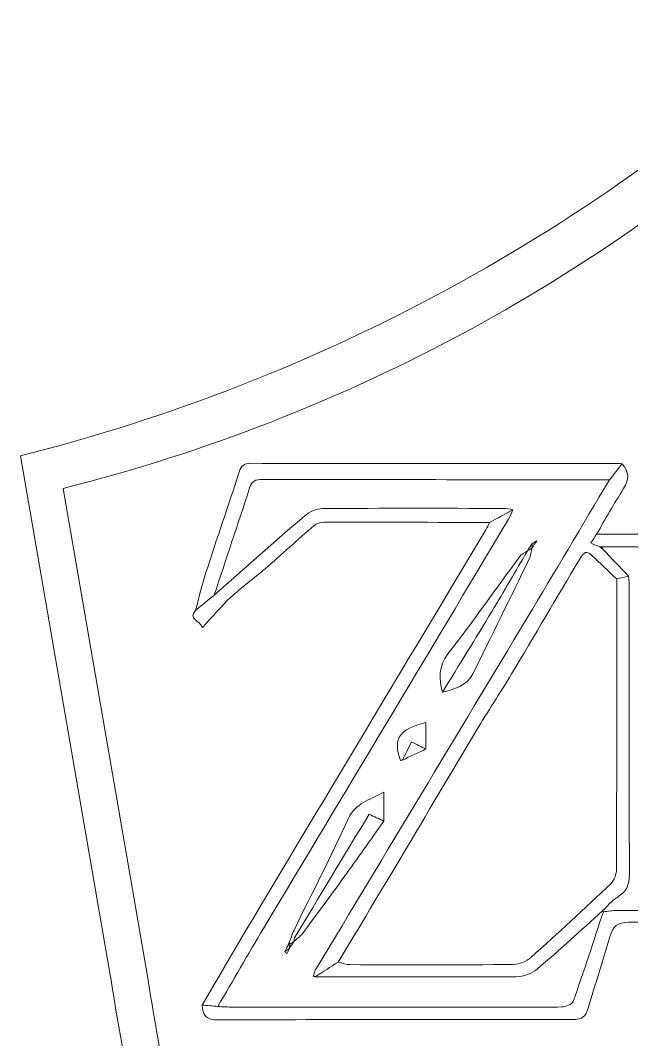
# Model space of a CAD drawing. Header units: inches. Extents: x 0 to 12, y 0 to 12.
# Drawn here: x 8.268 to 8.902, y 9.569 to 10.628 of the extents above; entities that cross this region are included whole.
import ezdxf

# ---------------------------------------------------------------- set-up
doc = ezdxf.new("R2010")
doc.units = ezdxf.units.IN
doc.header["$MEASUREMENT"] = 0

msp = doc.modelspace()

# ---------------------------------------------------------------- linework, layer by layer
at = {"color": 250, "lineweight": 0}
msp.add_line((8.2677, 10.1757), (8.3602, 9.6406), dxfattribs=at)
at = {"color": 5, "lineweight": 0}
msp.add_line((8.312, 10.1417), (8.3999, 9.6333), dxfattribs=at)
at = {"color": 250, "lineweight": 0}
msp.add_arc((7.8033, 12.021), 1.9029, 284.1261, 312.9293, dxfattribs=at)
at = {"color": 5, "lineweight": 0}
msp.add_arc((7.8708, 11.8948), 1.8077, 284.1261, 312.9293, dxfattribs=at)
for points, knots in [([(8.8923, 10.1672), (8.8879, 10.1618), (8.8836, 10.1563), (8.8793, 10.1508), (8.7591, 10.1508), (8.639, 10.1508), (8.5189, 10.1511), (8.5118, 10.1511), (8.5079, 10.1494), (8.5056, 10.1422), (8.4936, 10.105), (8.4811, 10.068), (8.4688, 10.0309), (8.4624, 10.0256), (8.4559, 10.0203), (8.4495, 10.015), (8.4531, 10.0282), (8.4561, 10.0416), (8.4603, 10.0546), (8.4716, 10.0894), (8.4835, 10.124), (8.4948, 10.1588), (8.4968, 10.1651), (8.4996, 10.1679), (8.5067, 10.1678), (8.6336, 10.1676), (8.7605, 10.1677), (8.8874, 10.1676), (8.889, 10.1676), (8.8906, 10.1674), (8.8923, 10.1672)], [0, 0, 0, 0, 1, 1, 1, 2, 2, 2, 3, 3, 3, 4, 4, 4, 5, 5, 5, 6, 6, 6, 7, 7, 7, 8, 8, 8, 9, 9, 9, 10, 10, 10, 10]), ([(8.8923, 10.1672), (8.8997, 10.1591), (8.9001, 10.1512), (8.8939, 10.1415), (8.8839, 10.1262), (8.8752, 10.1101), (8.8659, 10.0943), (8.864, 10.0914), (8.862, 10.0885), (8.8598, 10.0851), (8.8635, 10.0835), (8.8664, 10.0823), (8.8693, 10.081), (8.8702, 10.0804), (8.871, 10.0797), (8.8719, 10.079), (8.881, 10.0695), (8.89, 10.06), (8.8991, 10.0505), (8.895, 10.0496), (8.8908, 10.0486), (8.8867, 10.0477), (8.8781, 10.0559), (8.8694, 10.0642), (8.8607, 10.0724), (8.8538, 10.0788), (8.8508, 10.0726), (8.848, 10.0679), (8.8244, 10.0284), (8.8012, 9.9886), (8.7776, 9.9491), (8.7656, 9.9292), (8.7527, 9.9099), (8.7407, 9.8899), (8.7148, 9.8467), (8.6894, 9.8032), (8.6636, 9.7599), (8.6417, 9.7231), (8.6195, 9.6865), (8.5975, 9.6498), (8.5896, 9.6448), (8.5817, 9.6398), (8.5738, 9.6347), (8.5738, 9.6347), (8.5738, 9.6348), (8.5738, 9.6348), (8.5731, 9.635), (8.5724, 9.6352), (8.5717, 9.6352), (8.5725, 9.6374), (8.5729, 9.6399), (8.5741, 9.6419), (8.6473, 9.7638), (8.7206, 9.8856), (8.7938, 10.0074), (8.8224, 10.0551), (8.8508, 10.103), (8.8793, 10.1508), (8.8836, 10.1563), (8.8879, 10.1618), (8.8923, 10.1672)], [0, 0, 0, 0, 1, 1, 1, 2, 2, 2, 3, 3, 3, 4, 4, 4, 5, 5, 5, 6, 6, 6, 7, 7, 7, 8, 8, 8, 9, 9, 9, 10, 10, 10, 11, 11, 11, 12, 12, 12, 13, 13, 13, 14, 14, 14, 15, 15, 15, 16, 16, 16, 17, 17, 17, 18, 18, 18, 19, 19, 19, 20, 20, 20, 20]), ([(8.779, 10.1196), (8.7754, 10.1201), (8.7718, 10.121), (8.7683, 10.121), (8.706, 10.1211), (8.6436, 10.1213), (8.5813, 10.1208), (8.5752, 10.1207), (8.568, 10.1177), (8.5633, 10.1137), (8.5315, 10.0864), (8.5002, 10.0586), (8.4688, 10.0309), (8.4811, 10.068), (8.4936, 10.105), (8.5056, 10.1422), (8.5079, 10.1494), (8.5118, 10.1511), (8.5189, 10.1511), (8.639, 10.1508), (8.7591, 10.1508), (8.8793, 10.1508), (8.8508, 10.103), (8.8224, 10.0551), (8.7938, 10.0074), (8.7206, 9.8856), (8.6473, 9.7638), (8.5741, 9.6419), (8.5729, 9.6399), (8.5725, 9.6374), (8.5717, 9.6352), (8.5724, 9.635), (8.5731, 9.6349), (8.5738, 9.6348), (8.5738, 9.6348), (8.5738, 9.6347), (8.5738, 9.6347), (8.6434, 9.6346), (8.7129, 9.6342), (8.7825, 9.6347), (8.7898, 9.6347), (8.7985, 9.6379), (8.8041, 9.6426), (8.8273, 9.6621), (8.8495, 9.6828), (8.8721, 9.7031), (8.8721, 9.7031), (8.8729, 9.7022), (8.8729, 9.7022), (8.8625, 9.671), (8.8524, 9.6397), (8.8415, 9.6088), (8.8404, 9.6059), (8.8339, 9.6034), (8.8299, 9.6033), (8.8051, 9.6028), (8.7803, 9.603), (8.7555, 9.603), (8.6665, 9.603), (8.5775, 9.603), (8.4884, 9.6031), (8.4832, 9.6031), (8.4779, 9.6035), (8.4726, 9.6038), (8.4884, 9.6308), (8.5039, 9.6579), (8.52, 9.6848), (8.6048, 9.8265), (8.6897, 9.9681), (8.7745, 10.1098), (8.7764, 10.1128), (8.7775, 10.1163), (8.779, 10.1196)], [0, 0, 0, 0, 1, 1, 1, 2, 2, 2, 3, 3, 3, 4, 4, 4, 5, 5, 5, 6, 6, 6, 7, 7, 7, 8, 8, 8, 9, 9, 9, 10, 10, 10, 11, 11, 11, 12, 12, 12, 13, 13, 13, 14, 14, 14, 15, 15, 15, 16, 16, 16, 17, 17, 17, 18, 18, 18, 19, 19, 19, 20, 20, 20, 21, 21, 21, 22, 22, 22, 23, 23, 23, 24, 24, 24, 24]), ([(8.779, 10.1196), (8.7709, 10.1152), (8.7629, 10.1108), (8.7548, 10.1064), (8.6974, 10.1065), (8.64, 10.1067), (8.5825, 10.1066), (8.5792, 10.1066), (8.5751, 10.1054), (8.5727, 10.1033), (8.5555, 10.0885), (8.5389, 10.0732), (8.5217, 10.0583), (8.51, 10.0482), (8.4974, 10.0392), (8.4861, 10.0287), (8.4762, 10.0195), (8.4675, 10.0089), (8.4567, 9.9973), (8.4535, 10.0056), (8.4416, 10.0055), (8.4495, 10.015), (8.4559, 10.0203), (8.4624, 10.0256), (8.4688, 10.0309), (8.5002, 10.0586), (8.5315, 10.0864), (8.5633, 10.1137), (8.568, 10.1177), (8.5752, 10.1207), (8.5813, 10.1208), (8.6436, 10.1213), (8.706, 10.1211), (8.7683, 10.121), (8.7718, 10.121), (8.7754, 10.1201), (8.779, 10.1196)], [0, 0, 0, 0, 1, 1, 1, 2, 2, 2, 3, 3, 3, 4, 4, 4, 5, 5, 5, 6, 6, 6, 7, 7, 7, 8, 8, 8, 9, 9, 9, 10, 10, 10, 11, 11, 11, 12, 12, 12, 12]), ([(8.4726, 9.6038), (8.4672, 9.6043), (8.4618, 9.6047), (8.4564, 9.6052), (8.4768, 9.6399), (8.497, 9.6747), (8.5176, 9.7092), (8.5953, 9.8392), (8.6732, 9.969), (8.7509, 10.0989), (8.7524, 10.1013), (8.7535, 10.1039), (8.7548, 10.1064), (8.7629, 10.1108), (8.7709, 10.1152), (8.779, 10.1196), (8.7775, 10.1163), (8.7764, 10.1128), (8.7745, 10.1098), (8.6897, 9.9681), (8.6048, 9.8265), (8.52, 9.6848), (8.5039, 9.6579), (8.4884, 9.6308), (8.4726, 9.6038)], [0, 0, 0, 0, 1, 1, 1, 2, 2, 2, 3, 3, 3, 4, 4, 4, 5, 5, 5, 6, 6, 6, 7, 7, 7, 8, 8, 8, 8]), ([(8.7988, 10.0843), (8.7988, 10.0843), (8.7989, 10.0844), (8.7989, 10.0844), (8.7973, 10.0819), (8.7957, 10.0795), (8.794, 10.077), (8.794, 10.077), (8.794, 10.077), (8.794, 10.077), (8.7913, 10.075), (8.7879, 10.0735), (8.786, 10.0709), (8.7612, 10.0372), (8.7371, 10.003), (8.7115, 9.9699), (8.7014, 9.9568), (8.7022, 9.9441), (8.7058, 9.9301), (8.7181, 9.9334), (8.7309, 9.9363), (8.7373, 9.9491), (8.757, 9.9888), (8.7765, 10.0287), (8.7959, 10.0685), (8.7975, 10.0719), (8.7978, 10.076), (8.7987, 10.0797), (8.7987, 10.0797), (8.7987, 10.0796), (8.7987, 10.0796), (8.8003, 10.0822), (8.802, 10.0847), (8.8037, 10.0872), (8.8021, 10.0863), (8.8005, 10.0853), (8.7988, 10.0843)], [0, 0, 0, 0, 1, 1, 1, 2, 2, 2, 3, 3, 3, 4, 4, 4, 5, 5, 5, 6, 6, 6, 7, 7, 7, 8, 8, 8, 9, 9, 9, 10, 10, 10, 11, 11, 11, 12, 12, 12, 12]), ([(8.7987, 10.0796), (8.7988, 10.0812), (8.7988, 10.0828), (8.7989, 10.0844), (8.7989, 10.0844), (8.7988, 10.0843), (8.7988, 10.0843), (8.8005, 10.0853), (8.8021, 10.0863), (8.8037, 10.0872), (8.802, 10.0847), (8.8003, 10.0822), (8.7987, 10.0796)], [0, 0, 0, 0, 1, 1, 1, 2, 2, 2, 3, 3, 3, 4, 4, 4, 4]), ([(8.8037, 10.0872), (8.8021, 10.0863), (8.8005, 10.0853), (8.7988, 10.0843), (8.8005, 10.0853), (8.8021, 10.0863), (8.8037, 10.0872)], [0, 0, 0, 0, 1, 1, 1, 2, 2, 2, 2]), ([(9.2344, 10.094), (9.2301, 10.0897), (9.2259, 10.0853), (9.2216, 10.081), (9.1776, 10.081), (9.1336, 10.081), (9.0895, 10.081), (9.0842, 10.0947), (9.0786, 10.0853), (9.0731, 10.0812), (9.0721, 10.0811), (9.0711, 10.0811), (9.0702, 10.081), (9.0042, 10.081), (8.9382, 10.081), (8.8722, 10.081), (8.8713, 10.081), (8.8703, 10.081), (8.8693, 10.081), (8.8664, 10.0823), (8.8635, 10.0835), (8.8598, 10.0851), (8.862, 10.0885), (8.864, 10.0914), (8.8659, 10.0943), (8.9851, 10.0944), (9.1042, 10.0944), (9.2234, 10.0944), (9.2271, 10.0944), (9.2307, 10.0941), (9.2344, 10.094)], [0, 0, 0, 0, 1, 1, 1, 2, 2, 2, 3, 3, 3, 4, 4, 4, 5, 5, 5, 6, 6, 6, 7, 7, 7, 8, 8, 8, 9, 9, 9, 10, 10, 10, 10]), ([(8.794, 10.077), (8.7818, 10.056), (8.7698, 10.035), (8.7573, 10.0142), (8.7403, 9.986), (8.723, 9.9581), (8.7058, 9.9301), (8.7022, 9.9441), (8.7014, 9.9568), (8.7115, 9.9699), (8.7371, 10.003), (8.7612, 10.0372), (8.786, 10.0709), (8.7879, 10.0735), (8.7913, 10.075), (8.794, 10.077)], [0, 0, 0, 0, 1, 1, 1, 2, 2, 2, 3, 3, 3, 4, 4, 4, 5, 5, 5, 5]), ([(8.7987, 10.0797), (8.7978, 10.076), (8.7975, 10.0719), (8.7959, 10.0685), (8.7765, 10.0287), (8.757, 9.9888), (8.7373, 9.9491), (8.7309, 9.9363), (8.7181, 9.9334), (8.7058, 9.9301), (8.723, 9.9581), (8.7403, 9.986), (8.7573, 10.0142), (8.7698, 10.035), (8.7818, 10.056), (8.794, 10.077), (8.794, 10.077), (8.794, 10.077), (8.794, 10.077), (8.7956, 10.0779), (8.7971, 10.0788), (8.7987, 10.0797)], [0, 0, 0, 0, 1, 1, 1, 2, 2, 2, 3, 3, 3, 4, 4, 4, 5, 5, 5, 6, 6, 6, 7, 7, 7, 7]), ([(8.7987, 10.0797), (8.7971, 10.0788), (8.7956, 10.0779), (8.794, 10.077), (8.7957, 10.0795), (8.7973, 10.0819), (8.7989, 10.0844), (8.7988, 10.0828), (8.7988, 10.0812), (8.7987, 10.0796), (8.7987, 10.0796), (8.7987, 10.0797), (8.7987, 10.0797)], [0, 0, 0, 0, 1, 1, 1, 2, 2, 2, 3, 3, 3, 4, 4, 4, 4]), ([(8.8722, 10.081), (8.8722, 10.0804), (8.872, 10.0797), (8.8719, 10.079), (8.871, 10.0797), (8.8702, 10.0804), (8.8693, 10.081), (8.8703, 10.081), (8.8713, 10.081), (8.8722, 10.081)], [0, 0, 0, 0, 1, 1, 1, 2, 2, 2, 3, 3, 3, 3]), ([(8.8722, 10.081), (8.9382, 10.081), (9.0042, 10.081), (9.0702, 10.081), (9.071, 10.0805), (9.0719, 10.08), (9.0727, 10.0795), (9.0726, 10.0351), (9.0725, 9.9908), (9.0724, 9.9465), (9.0593, 9.9801), (9.0463, 10.0136), (9.0331, 10.0471), (9.0316, 10.0509), (9.0288, 10.0543), (9.0267, 10.0579), (9.0043, 10.0579), (8.9819, 10.0579), (8.9588, 10.0579), (8.9586, 10.0566), (8.958, 10.0547), (8.958, 10.0528), (8.958, 10.009), (8.9579, 9.9653), (8.9581, 9.9215), (8.9581, 9.9185), (8.9596, 9.9155), (8.9605, 9.9125), (8.9875, 9.9054), (9.0008, 9.9098), (9.0162, 9.9309), (9.0205, 9.9367), (9.0251, 9.9425), (9.0295, 9.9483), (9.0295, 9.9135), (9.0295, 9.8786), (9.0295, 9.8409), (9.0204, 9.8546), (9.0132, 9.8658), (9.0055, 9.8767), (9.0033, 9.8797), (8.9998, 9.8835), (8.9967, 9.8837), (8.9843, 9.8845), (8.9718, 9.884), (8.9589, 9.884), (8.9585, 9.8806), (8.958, 9.8787), (8.958, 9.8768), (8.9579, 9.8321), (8.9579, 9.7875), (8.958, 9.7428), (8.958, 9.7397), (8.9594, 9.7366), (8.9601, 9.7336), (8.9609, 9.7329), (8.9617, 9.7322), (8.9625, 9.7315), (8.9812, 9.7316), (9, 9.7323), (9.0187, 9.7315), (9.0279, 9.7312), (9.0313, 9.7346), (9.0339, 9.7429), (9.0468, 9.7845), (9.0603, 9.8259), (9.0736, 9.8673), (9.0739, 9.8307), (9.0743, 9.7942), (9.0746, 9.7576), (9.0747, 9.7402), (9.0746, 9.7227), (9.0746, 9.7041), (9.0693, 9.7039), (9.0649, 9.7035), (9.0606, 9.7035), (9.0029, 9.7035), (8.9451, 9.7035), (8.8873, 9.7034), (8.8825, 9.7034), (8.8777, 9.7026), (8.8729, 9.7022), (8.8729, 9.7022), (8.8721, 9.7031), (8.8721, 9.7031), (8.8771, 9.7078), (8.8814, 9.7136), (8.8871, 9.717), (8.8966, 9.7227), (8.9, 9.7298), (8.8999, 9.7409), (8.8996, 9.8396), (8.8997, 9.9384), (8.8997, 10.0372), (8.8997, 10.0416), (8.8993, 10.0461), (8.8991, 10.0505), (8.89, 10.06), (8.881, 10.0695), (8.8719, 10.079), (8.872, 10.0797), (8.8722, 10.0804), (8.8722, 10.081)], [0, 0, 0, 0, 1, 1, 1, 2, 2, 2, 3, 3, 3, 4, 4, 4, 5, 5, 5, 6, 6, 6, 7, 7, 7, 8, 8, 8, 9, 9, 9, 10, 10, 10, 11, 11, 11, 12, 12, 12, 13, 13, 13, 14, 14, 14, 15, 15, 15, 16, 16, 16, 17, 17, 17, 18, 18, 18, 19, 19, 19, 20, 20, 20, 21, 21, 21, 22, 22, 22, 23, 23, 23, 24, 24, 24, 25, 25, 25, 26, 26, 26, 27, 27, 27, 28, 28, 28, 29, 29, 29, 30, 30, 30, 31, 31, 31, 32, 32, 32, 33, 33, 33, 34, 34, 34, 34]), ([(9.4393, 10.075), (9.4671, 10.0632), (9.4873, 10.0443), (9.5015, 10.0169), (9.5208, 9.9794), (9.5297, 9.9401), (9.5297, 9.8984), (9.5297, 9.8896), (9.5283, 9.8809), (9.5275, 9.8722), (9.5281, 9.8639), (9.5308, 9.855), (9.5289, 9.8473), (9.5233, 9.8242), (9.5159, 9.8015), (9.509, 9.7787), (9.5073, 9.773), (9.5048, 9.7675), (9.5026, 9.7619), (9.492, 9.7505), (9.4814, 9.7392), (9.4709, 9.7277), (9.4705, 9.7273), (9.4708, 9.7261), (9.4707, 9.7253), (9.4707, 9.7253), (9.4708, 9.7256), (9.4708, 9.7256), (9.4473, 9.7052), (9.4173, 9.7007), (9.3888, 9.693), (9.3803, 9.6908), (9.371, 9.691), (9.3621, 9.691), (9.2078, 9.6909), (9.0535, 9.6908), (8.8992, 9.6912), (8.8873, 9.6913), (8.8827, 9.6869), (8.8796, 9.6762), (8.8727, 9.6514), (8.8643, 9.6269), (8.8571, 9.6021), (8.8547, 9.5936), (8.8511, 9.5901), (8.8414, 9.5901), (8.7184, 9.5904), (8.5955, 9.5903), (8.4725, 9.5898), (8.4609, 9.5898), (8.4565, 9.5946), (8.4564, 9.6052), (8.4618, 9.6047), (8.4672, 9.6043), (8.4726, 9.6038), (8.4779, 9.6035), (8.4832, 9.6031), (8.4884, 9.6031), (8.5775, 9.603), (8.6665, 9.603), (8.7555, 9.603), (8.7803, 9.603), (8.8051, 9.6028), (8.8299, 9.6033), (8.8339, 9.6034), (8.8404, 9.6059), (8.8415, 9.6088), (8.8524, 9.6397), (8.8625, 9.671), (8.8729, 9.7022), (8.8777, 9.7026), (8.8825, 9.7034), (8.8873, 9.7034), (8.9451, 9.7035), (9.0029, 9.7035), (9.0606, 9.7035), (9.0649, 9.7035), (9.0693, 9.7039), (9.0746, 9.7041), (9.0746, 9.7227), (9.0747, 9.7402), (9.0746, 9.7576), (9.0743, 9.7942), (9.0739, 9.8307), (9.0736, 9.8673), (9.0774, 9.8712), (9.0812, 9.8752), (9.0849, 9.8791), (9.0862, 9.876), (9.0886, 9.8729), (9.0886, 9.8698), (9.0889, 9.8217), (9.0889, 9.7736), (9.089, 9.7256), (9.0878, 9.72), (9.0862, 9.7146), (9.0856, 9.709), (9.0854, 9.7073), (9.0878, 9.7054), (9.089, 9.7036), (9.1507, 9.7036), (9.2124, 9.7036), (9.2751, 9.7036), (9.2751, 9.7155), (9.2752, 9.7256), (9.2751, 9.7357), (9.2748, 9.7796), (9.2745, 9.8236), (9.2742, 9.8675), (9.2781, 9.8722), (9.282, 9.8768), (9.2859, 9.8814), (9.2872, 9.8783), (9.2895, 9.8753), (9.2895, 9.8722), (9.2898, 9.8247), (9.2899, 9.7773), (9.29, 9.7298), (9.2883, 9.7215), (9.2867, 9.7132), (9.285, 9.7049), (9.289, 9.7044), (9.293, 9.7034), (9.2969, 9.7035), (9.3241, 9.704), (9.3514, 9.7045), (9.3786, 9.7055), (9.4373, 9.7076), (9.4817, 9.7404), (9.5005, 9.7959), (9.5149, 9.8385), (9.517, 9.8824), (9.5128, 9.927), (9.5072, 9.9863), (9.4875, 10.0369), (9.4318, 10.067), (9.4343, 10.0697), (9.4368, 10.0723), (9.4393, 10.075)], [0, 0, 0, 0, 1, 1, 1, 2, 2, 2, 3, 3, 3, 4, 4, 4, 5, 5, 5, 6, 6, 6, 7, 7, 7, 8, 8, 8, 9, 9, 9, 10, 10, 10, 11, 11, 11, 12, 12, 12, 13, 13, 13, 14, 14, 14, 15, 15, 15, 16, 16, 16, 17, 17, 17, 18, 18, 18, 19, 19, 19, 20, 20, 20, 21, 21, 21, 22, 22, 22, 23, 23, 23, 24, 24, 24, 25, 25, 25, 26, 26, 26, 27, 27, 27, 28, 28, 28, 29, 29, 29, 30, 30, 30, 31, 31, 31, 32, 32, 32, 33, 33, 33, 34, 34, 34, 35, 35, 35, 36, 36, 36, 37, 37, 37, 38, 38, 38, 39, 39, 39, 40, 40, 40, 41, 41, 41, 42, 42, 42, 43, 43, 43, 44, 44, 44, 45, 45, 45, 46, 46, 46, 46]), ([(8.5975, 9.6498), (8.6016, 9.6489), (8.6058, 9.6472), (8.61, 9.6472), (8.6665, 9.647), (8.723, 9.6469), (8.7796, 9.6474), (8.7856, 9.6475), (8.793, 9.6505), (8.7975, 9.6546), (8.8257, 9.6798), (8.8534, 9.7055), (8.8808, 9.7316), (8.8843, 9.7349), (8.8865, 9.7414), (8.8865, 9.7464), (8.8868, 9.8468), (8.8867, 9.9472), (8.8867, 10.0477), (8.8908, 10.0486), (8.895, 10.0496), (8.8991, 10.0505), (8.8993, 10.0461), (8.8997, 10.0416), (8.8997, 10.0372), (8.8997, 9.9384), (8.8996, 9.8396), (8.8999, 9.7409), (8.9, 9.7298), (8.8966, 9.7227), (8.8871, 9.717), (8.8814, 9.7136), (8.8771, 9.7078), (8.8721, 9.7031), (8.8495, 9.6828), (8.8273, 9.6621), (8.8041, 9.6426), (8.7985, 9.6379), (8.7898, 9.6347), (8.7825, 9.6347), (8.7129, 9.6342), (8.6434, 9.6346), (8.5738, 9.6347), (8.5817, 9.6398), (8.5896, 9.6448), (8.5975, 9.6498)], [0, 0, 0, 0, 1, 1, 1, 2, 2, 2, 3, 3, 3, 4, 4, 4, 5, 5, 5, 6, 6, 6, 7, 7, 7, 8, 8, 8, 9, 9, 9, 10, 10, 10, 11, 11, 11, 12, 12, 12, 13, 13, 13, 14, 14, 14, 15, 15, 15, 15]), ([(8.6644, 9.8597), (8.6644, 9.8597), (8.6643, 9.8596), (8.6643, 9.8596), (8.6724, 9.8635), (8.6805, 9.8673), (8.6887, 9.8712), (8.6887, 9.8802), (8.6887, 9.8892), (8.6887, 9.8987), (8.6603, 9.8915), (8.6542, 9.8817), (8.6622, 9.8591), (8.6629, 9.8593), (8.6636, 9.8595), (8.6644, 9.8597)], [0, 0, 0, 0, 1, 1, 1, 2, 2, 2, 3, 3, 3, 4, 4, 4, 5, 5, 5, 5]), ([(8.6622, 9.8591), (8.6542, 9.8817), (8.6603, 9.8915), (8.6887, 9.8987), (8.6887, 9.8892), (8.6887, 9.8802), (8.6887, 9.8712), (8.6841, 9.8734), (8.6795, 9.8756), (8.6737, 9.8784), (8.6703, 9.8715), (8.6673, 9.8656), (8.6643, 9.8596), (8.6643, 9.8596), (8.6644, 9.8597), (8.6644, 9.8597), (8.6636, 9.8597), (8.6628, 9.8595), (8.6622, 9.8591)], [0, 0, 0, 0, 1, 1, 1, 2, 2, 2, 3, 3, 3, 4, 4, 4, 5, 5, 5, 6, 6, 6, 6]), ([(8.6643, 9.8596), (8.6673, 9.8656), (8.6703, 9.8715), (8.6737, 9.8784), (8.6795, 9.8756), (8.6841, 9.8734), (8.6887, 9.8712), (8.6805, 9.8673), (8.6724, 9.8635), (8.6643, 9.8596)], [0, 0, 0, 0, 1, 1, 1, 2, 2, 2, 3, 3, 3, 3]), ([(8.6622, 9.8591), (8.6628, 9.8595), (8.6636, 9.8597), (8.6644, 9.8597), (8.6636, 9.8595), (8.6629, 9.8593), (8.6622, 9.8591)], [0, 0, 0, 0, 1, 1, 1, 2, 2, 2, 2]), ([(8.5469, 9.6641), (8.5486, 9.6666), (8.5502, 9.669), (8.5518, 9.6715), (8.5518, 9.6715), (8.5518, 9.6715), (8.5518, 9.6715), (8.5546, 9.674), (8.5579, 9.6761), (8.5601, 9.679), (8.5747, 9.6985), (8.5892, 9.7181), (8.6035, 9.7379), (8.6174, 9.7572), (8.6311, 9.7768), (8.6449, 9.7962), (8.6449, 9.8054), (8.6449, 9.8146), (8.6449, 9.8264), (8.6301, 9.8179), (8.6157, 9.8152), (8.6083, 9.7992), (8.5904, 9.76), (8.5706, 9.7217), (8.5517, 9.6829), (8.5496, 9.6786), (8.5482, 9.6739), (8.5466, 9.6694), (8.5451, 9.6665), (8.5437, 9.6636), (8.5423, 9.6607), (8.543, 9.66), (8.5437, 9.6593), (8.5444, 9.6585), (8.5453, 9.6604), (8.5462, 9.6623), (8.547, 9.6642), (8.547, 9.6642), (8.5469, 9.6641), (8.5469, 9.6641)], [0, 0, 0, 0, 1, 1, 1, 2, 2, 2, 3, 3, 3, 4, 4, 4, 5, 5, 5, 6, 6, 6, 7, 7, 7, 8, 8, 8, 9, 9, 9, 10, 10, 10, 11, 11, 11, 12, 12, 12, 13, 13, 13, 13]), ([(8.5465, 9.6694), (8.5482, 9.6739), (8.5496, 9.6786), (8.5517, 9.6829), (8.5706, 9.7217), (8.5904, 9.76), (8.6083, 9.7992), (8.6157, 9.8152), (8.6301, 9.8179), (8.6449, 9.8264), (8.6449, 9.8146), (8.6449, 9.8054), (8.6449, 9.7962), (8.64, 9.7986), (8.635, 9.8009), (8.6297, 9.8034), (8.6035, 9.7601), (8.5778, 9.7175), (8.5522, 9.675), (8.5517, 9.6741), (8.552, 9.6727), (8.5518, 9.6715), (8.5518, 9.6715), (8.5518, 9.6715), (8.5518, 9.6715), (8.5504, 9.6705), (8.5489, 9.6695), (8.5475, 9.6686), (8.5472, 9.6688), (8.5469, 9.6691), (8.5465, 9.6694)], [0, 0, 0, 0, 1, 1, 1, 2, 2, 2, 3, 3, 3, 4, 4, 4, 5, 5, 5, 6, 6, 6, 7, 7, 7, 8, 8, 8, 9, 9, 9, 10, 10, 10, 10]), ([(8.5518, 9.6715), (8.552, 9.6727), (8.5517, 9.6741), (8.5522, 9.675), (8.5778, 9.7175), (8.6035, 9.7601), (8.6297, 9.8034), (8.635, 9.8009), (8.64, 9.7986), (8.6449, 9.7962), (8.6311, 9.7768), (8.6174, 9.7572), (8.6035, 9.7379), (8.5892, 9.7181), (8.5747, 9.6985), (8.5601, 9.679), (8.5579, 9.6761), (8.5546, 9.674), (8.5518, 9.6715)], [0, 0, 0, 0, 1, 1, 1, 2, 2, 2, 3, 3, 3, 4, 4, 4, 5, 5, 5, 6, 6, 6, 6]), ([(8.547, 9.6642), (8.5454, 9.663), (8.5439, 9.6619), (8.5423, 9.6607), (8.5437, 9.6636), (8.5451, 9.6665), (8.5465, 9.6694), (8.5469, 9.6691), (8.5472, 9.6688), (8.5475, 9.6686), (8.5473, 9.6671), (8.5471, 9.6656), (8.5469, 9.6641), (8.5469, 9.6641), (8.547, 9.6642), (8.547, 9.6642)], [0, 0, 0, 0, 1, 1, 1, 2, 2, 2, 3, 3, 3, 4, 4, 4, 5, 5, 5, 5]), ([(8.547, 9.6642), (8.5462, 9.6623), (8.5453, 9.6604), (8.5444, 9.6585), (8.5437, 9.6593), (8.543, 9.66), (8.5423, 9.6607), (8.5439, 9.6619), (8.5454, 9.663), (8.547, 9.6642)], [0, 0, 0, 0, 1, 1, 1, 2, 2, 2, 3, 3, 3, 3]), ([(8.5469, 9.6641), (8.5471, 9.6656), (8.5473, 9.6671), (8.5475, 9.6686), (8.5489, 9.6695), (8.5504, 9.6705), (8.5518, 9.6715), (8.5502, 9.669), (8.5486, 9.6666), (8.5469, 9.6641)], [0, 0, 0, 0, 1, 1, 1, 2, 2, 2, 3, 3, 3, 3]), ([(9.102, 8.6712), (8.9993, 8.7476), (8.819, 8.8819), (8.5938, 9.1013), (8.4479, 9.3506), (8.4157, 9.5355), (8.3999, 9.6333)], [0, 0, 0, 0, 0.0808468, 0.1419248, 0.197496, 0.2597021, 0.2597021, 0.2597021, 0.2597021]), ([(8.5738, 9.6348), (8.5731, 9.6349), (8.5724, 9.635), (8.5717, 9.6352), (8.5724, 9.6352), (8.5731, 9.635), (8.5738, 9.6348)], [0, 0, 0, 0, 1, 1, 1, 2, 2, 2, 2])]:
    msp.add_open_spline(points, degree=3, knots=knots, dxfattribs=at)
at = {"color": 250, "lineweight": 0}
msp.add_open_spline([(9.0993, 8.6278), (8.9912, 8.7083), (8.8013, 8.8495), (8.5643, 9.0805), (8.4107, 9.343), (8.3769, 9.5376), (8.3602, 9.6406)], degree=3, knots=[0, 0, 0, 0, 0.0808468, 0.1419248, 0.197496, 0.2597021, 0.2597021, 0.2597021, 0.2597021], dxfattribs=at)

doc.saveas('drawing.dxf')
